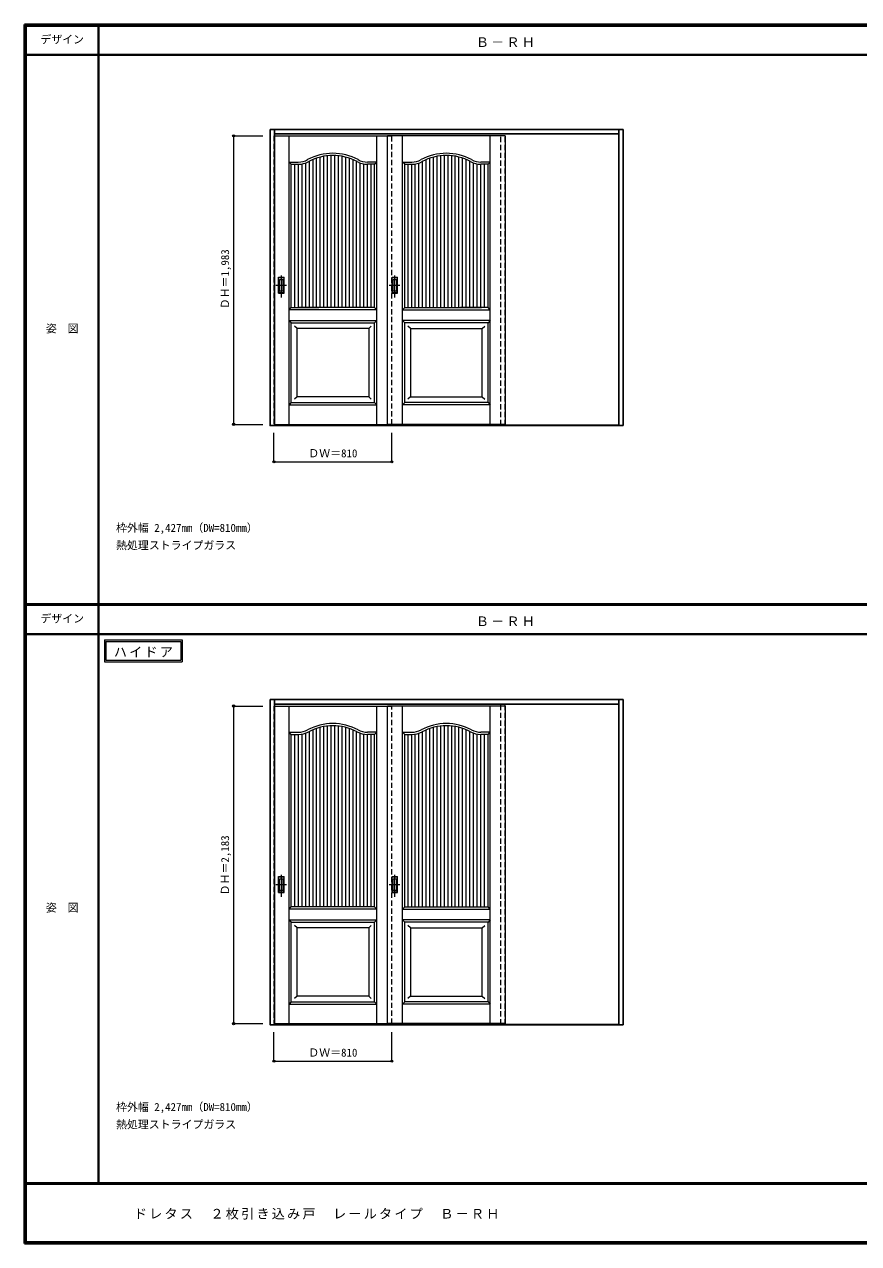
# Model space of a CAD drawing. Units: millimetres, scale not verified. Extents: x -6000 to 5700, y -4307 to 4175.
# Drawn here: x -6000 to -267, y -4205 to 4175 of the extents above; entities that cross this region are included whole.
import ezdxf
from ezdxf.enums import TextEntityAlignment as Align

# ---------------------------------------------------------------- set-up
doc = ezdxf.new("R2010")
doc.units = ezdxf.units.MM
doc.header["$LTSCALE"] = 30
doc.header["$PDMODE"] = 32
doc.header["$PDSIZE"] = 15
doc.linetypes.add('CHAIN1', pattern=[8, 5, -1, 1, -1])
doc.linetypes.add('DASHED1', pattern=[1.8, 1.2, -0.6])
for name, color, linetype, lineweight in [('0-2_扉', 7, 'Continuous', 18), ('0-4_枠', 3, 'Continuous', 25), ('0-6_引手', 7, 'Continuous', 18), ('0-A_文字', 7, 'Continuous', 18), ('0-B_寸法', 4, 'Continuous', 9), ('0-C_ハッチ', 4, 'Continuous', 9), ('F-1_枠', 6, 'Continuous', 40), ('F-A_文字', 7, 'Continuous', 18)]:
    doc.layers.add(name, color=color, linetype=linetype, lineweight=lineweight)
doc.styles.add('ＭＳ ゴシック', font='')
doc.styles.get('ＭＳ ゴシック').set_extended_font_data('MS Gothic')

msp = doc.modelspace()

# ---------------------------------------------------------------- linework, layer by layer
at = {"layer": '0-2_扉', "color": 4, "linetype": 'DASHED1', "lineweight": 9}
for p, q in [((-4285, 3409), (-4285, 1426)), ((-4282, 3409), (-4285, 3409)), ((-3475, 1426), (-3475, 3409)), ((-2725, 1421), (-2725, 3423)), ((-2695, 1421), (-2695, 3423)), ((-4282, 1426), (-4285, 1426)), ((-2725, -2698.25), (-2725, -496.25)), ((-2695, -2698.25), (-2695, -496.25)), ((-4285, -510.25), (-4285, -2693.25)), ((-4282, -510.25), (-4285, -510.25)), ((-3475, -2693.25), (-3475, -510.25)), ((-4282, -2693.25), (-4285, -2693.25))]:
    msp.add_line(p, q, dxfattribs=at)
at = {"layer": '0-2_扉'}
for p, q in [((-4282, 3409), (-3475, 3409)), ((-4181.5, 1426), (-4181.5, 3409)), ((-3578.5, 1426), (-3578.5, 3409)), ((-3505, 3409), (-3475, 3409)), ((-3505, 1426), (-3505, 3409)), ((-2695, 3409), (-3505, 3409)), ((-3401.5, 1426), (-3401.5, 3409)), ((-2798.5, 1426), (-2798.5, 3409)), ((-4166.5, 3214), (-4181.5, 3229)), ((-4181.5, 3229), (-4117.49, 3229)), ((-4166.5, 2360.24), (-4166.5, 3214)), ((-4166.5, 3214), (-4117.49, 3214)), ((-3578.5, 3229), (-3642.51, 3229)), ((-3593.5, 3214), (-3642.51, 3214)), ((-3593.5, 3214), (-3578.5, 3229)), ((-3593.5, 2229), (-3593.5, 3214)), ((-3386.5, 3214), (-3401.5, 3229)), ((-3401.5, 3229), (-3337.49, 3229)), ((-3386.5, 2229), (-3386.5, 3214)), ((-3386.5, 3214), (-3337.49, 3214)), ((-2798.5, 3229), (-2862.51, 3229)), ((-2813.5, 3214), (-2862.51, 3214)), ((-2813.5, 3214), (-2798.5, 3229)), ((-2813.5, 2360.24), (-2813.5, 3214)), ((-4166.31, 3091), (-4166.5, 3091)), ((-2813.69, 3091), (-2813.5, 3091)), ((-4166.5, 2229), (-4166.5, 2371.05)), ((-2813.5, 2229), (-2813.5, 2371.05)), ((-4181.5, 2214), (-4166.5, 2229)), ((-3578.5, 2214), (-4181.5, 2214)), ((-4166.5, 2229), (-3977.5, 2229)), ((-3593.5, 2229), (-4121.5, 2229)), ((-3593.5, 2229), (-3578.5, 2214)), ((-3386.5, 2229), (-3401.5, 2214)), ((-3401.5, 2214), (-2798.5, 2214)), ((-3386.5, 2229), (-2858.5, 2229)), ((-2813.5, 2229), (-3002.5, 2229)), ((-2798.5, 2214), (-2813.5, 2229)), ((-4181.5, 2139), (-4166.5, 2124)), ((-4181.5, 2139), (-3578.5, 2139)), ((-4166.5, 1576), (-4166.5, 2124)), ((-4166.5, 2124), (-3593.5, 2124)), ((-4126.46, 2084), (-4144.14, 2101.68)), ((-3633.5, 2084), (-3615.82, 2101.68)), ((-3593.5, 2124), (-3578.5, 2139)), ((-3593.5, 1576), (-3593.5, 2124)), ((-3386.5, 2124), (-3401.5, 2139)), ((-2798.5, 2139), (-3401.5, 2139)), ((-3386.5, 1576), (-3386.5, 2124)), ((-2813.5, 2124), (-3386.5, 2124)), ((-3346.5, 2084), (-3364.18, 2101.68)), ((-2853.54, 2084), (-2835.86, 2101.68)), ((-2798.5, 2139), (-2813.5, 2124)), ((-2813.5, 1576), (-2813.5, 2124)), ((-4126.5, 1616), (-4126.5, 2084)), ((-3633.5, 2084), (-4126.5, 2084)), ((-3633.5, 2084), (-3633.5, 1616)), ((-3346.5, 2084), (-3346.5, 1616)), ((-3346.5, 2084), (-2853.5, 2084)), ((-2853.5, 1616), (-2853.5, 2084)), ((-4126.5, 1616), (-4144.18, 1598.32)), ((-4126.5, 1616), (-4126.5, 1617.43)), ((-3633.5, 1616), (-4126.5, 1616)), ((-3633.5, 1616), (-3615.82, 1598.32)), ((-3346.5, 1616), (-3364.18, 1598.32)), ((-3346.5, 1616), (-2853.5, 1616)), ((-2853.5, 1616), (-2853.5, 1617.43)), ((-2853.5, 1616), (-2835.82, 1598.32)), ((-4166.5, 1576), (-4181.5, 1561)), ((-4181.5, 1561), (-3578.5, 1561)), ((-4166.5, 1576), (-3593.5, 1576)), ((-3593.5, 1576), (-3578.5, 1561)), ((-3386.5, 1576), (-3401.5, 1561)), ((-2798.5, 1561), (-3401.5, 1561)), ((-2813.5, 1576), (-3386.5, 1576)), ((-2813.5, 1576), (-2798.5, 1561)), ((-4282, 1426), (-3475, 1426)), ((-3505, 1426), (-3475, 1426)), ((-4282, -510.25), (-3475, -510.25)), ((-4181.5, -2693.25), (-4181.5, -510.25)), ((-3578.5, -2693.25), (-3578.5, -510.25)), ((-3505, -510.25), (-3475, -510.25)), ((-3505, -2693.25), (-3505, -510.25)), ((-2695, -510.25), (-3505, -510.25)), ((-3401.5, -2693.25), (-3401.5, -510.25)), ((-2798.5, -2693.25), (-2798.5, -510.25)), ((-4166.5, -705.25), (-4181.5, -690.25)), ((-4181.5, -690.25), (-4117.49, -690.25)), ((-4166.5, -705.25), (-4117.49, -705.25)), ((-4166.5, -1890.25), (-4166.5, -705.25)), ((-3578.5, -690.25), (-3642.51, -690.25)), ((-3593.5, -705.25), (-3642.51, -705.25)), ((-3593.5, -705.25), (-3578.5, -690.25)), ((-3593.5, -1890.25), (-3593.5, -705.25)), ((-3386.5, -705.25), (-3401.5, -690.25)), ((-3401.5, -690.25), (-3337.49, -690.25)), ((-3386.5, -705.25), (-3337.49, -705.25)), ((-3386.5, -1890.25), (-3386.5, -705.25)), ((-2798.5, -690.25), (-2862.51, -690.25)), ((-2813.5, -705.25), (-2862.51, -705.25)), ((-2813.5, -705.25), (-2798.5, -690.25)), ((-2813.5, -1890.25), (-2813.5, -705.25)), ((-4166.31, -828.25), (-4166.5, -828.25)), ((-2813.69, -828.25), (-2813.5, -828.25)), ((-4181.5, -1905.25), (-4166.5, -1890.25)), ((-3578.5, -1905.25), (-4181.5, -1905.25)), ((-3593.5, -1890.25), (-4166.5, -1890.25)), ((-3593.5, -1890.25), (-3578.5, -1905.25)), ((-3386.5, -1890.25), (-3401.5, -1905.25)), ((-3401.5, -1905.25), (-2798.5, -1905.25)), ((-3386.5, -1890.25), (-2813.5, -1890.25)), ((-2798.5, -1905.25), (-2813.5, -1890.25)), ((-4181.5, -1980.25), (-4166.5, -1995.25)), ((-4181.5, -1980.25), (-3578.5, -1980.25)), ((-4166.5, -2543.25), (-4166.5, -1995.25)), ((-4166.5, -1995.25), (-3593.5, -1995.25)), ((-3593.5, -1995.25), (-3578.5, -1980.25)), ((-3593.5, -2543.25), (-3593.5, -1995.25)), ((-3386.5, -1995.25), (-3401.5, -1980.25)), ((-2798.5, -1980.25), (-3401.5, -1980.25)), ((-3386.5, -2543.25), (-3386.5, -1995.25)), ((-2813.5, -1995.25), (-3386.5, -1995.25)), ((-2798.5, -1980.25), (-2813.5, -1995.25)), ((-2813.5, -2543.25), (-2813.5, -1995.25)), ((-4126.46, -2035.25), (-4144.14, -2017.57)), ((-4126.5, -2503.25), (-4126.5, -2035.25)), ((-3633.5, -2035.25), (-4126.5, -2035.25)), ((-3633.5, -2035.25), (-3615.82, -2017.57)), ((-3633.5, -2035.25), (-3633.5, -2503.25)), ((-3346.5, -2035.25), (-3364.18, -2017.57)), ((-3346.5, -2035.25), (-3346.5, -2503.25)), ((-3346.5, -2035.25), (-2853.5, -2035.25)), ((-2853.54, -2035.25), (-2835.86, -2017.57)), ((-2853.5, -2503.25), (-2853.5, -2035.25)), ((-4126.5, -2503.25), (-4144.18, -2520.93)), ((-4126.5, -2503.25), (-4126.5, -2501.82)), ((-3633.5, -2503.25), (-4126.5, -2503.25)), ((-3633.5, -2503.25), (-3615.82, -2520.93)), ((-3346.5, -2503.25), (-3364.18, -2520.93)), ((-3346.5, -2503.25), (-2853.5, -2503.25)), ((-2853.5, -2503.25), (-2853.5, -2501.82)), ((-2853.5, -2503.25), (-2835.82, -2520.93)), ((-4166.5, -2543.25), (-4181.5, -2558.25)), ((-4181.5, -2558.25), (-3578.5, -2558.25)), ((-4166.5, -2543.25), (-3593.5, -2543.25)), ((-3593.5, -2543.25), (-3578.5, -2558.25)), ((-3386.5, -2543.25), (-3401.5, -2558.25)), ((-2798.5, -2558.25), (-3401.5, -2558.25)), ((-2813.5, -2543.25), (-3386.5, -2543.25)), ((-2813.5, -2543.25), (-2798.5, -2558.25)), ((-4282, -2693.25), (-3475, -2693.25)), ((-3505, -2693.25), (-3475, -2693.25))]:
    msp.add_line(p, q, dxfattribs=at)
at = {"layer": '0-2_扉', "color": 3, "lineweight": 25}
msp.add_line((-3505, 1418), (-3475, 1418), dxfattribs=at)
at = {"layer": '0-2_扉'}
for points in [[(-2695, 3409), (-2695, 1426), (-3505, 1426)], [(-2695, -510.25), (-2695, -2693.25), (-3505, -2693.25)]]:
    msp.add_lwpolyline(points, dxfattribs=at)
for centre, radius, start, end in [((-3880, 2924), 365, 61.6423, 118.3577), ((-3880, 2924), 350, 61.6423, 118.3577), ((-3100, 2924), 365, 61.6423, 118.3577), ((-3100, 2924), 350, 61.6423, 118.3577), ((-4117.49, 3364), 135, 270, 298.3577), ((-4117.49, 3364), 150, 270, 298.3577), ((-3642.51, 3364), 150, 241.6423, 270), ((-3642.51, 3364), 135, 241.6423, 270), ((-3337.49, 3364), 135, 270, 298.3577), ((-3337.49, 3364), 150, 270, 298.3577), ((-2862.51, 3364), 150, 241.6423, 270), ((-2862.51, 3364), 135, 241.6423, 270), ((-3880, -995.25), 365, 61.6423, 118.3577), ((-3880, -995.25), 350, 61.6423, 118.3577), ((-3100, -995.25), 365, 61.6423, 118.3577), ((-3100, -995.25), 350, 61.6423, 118.3577), ((-4117.49, -555.25), 135, 270, 298.3577), ((-4117.49, -555.25), 150, 270, 298.3577), ((-3642.51, -555.25), 150, 241.6423, 270), ((-3642.51, -555.25), 135, 241.6423, 270), ((-3337.49, -555.25), 135, 270, 298.3577), ((-3337.49, -555.25), 150, 270, 298.3577), ((-2862.51, -555.25), 150, 241.6423, 270), ((-2862.51, -555.25), 135, 241.6423, 270)]:
    msp.add_arc(centre, radius, start, end, dxfattribs=at)
at = {"layer": '0-4_枠'}
for p, q in [((-4312, 3453), (-1885, 3453)), ((-4282, 1418), (-4282, 3453)), ((-1915, 1418), (-1915, 3453)), ((-1885, 1418), (-1885, 3453)), ((-4282, 3423), (-1915, 3423)), ((-1915, 1421), (-4282, 1421)), ((-1915, 1418), (-4282, 1418)), ((-1885, 1418), (-1915, 1418)), ((-4312, -466.25), (-1885, -466.25)), ((-4282, -2701.25), (-4282, -466.25)), ((-4282, -496.25), (-1915, -496.25)), ((-1915, -2701.25), (-1915, -466.25)), ((-1885, -2701.25), (-1885, -466.25)), ((-1915, -2698.25), (-4282, -2698.25)), ((-1915, -2701.25), (-4282, -2701.25)), ((-3505, -2701.25), (-3475, -2701.25)), ((-1885, -2701.25), (-1915, -2701.25))]:
    msp.add_line(p, q, dxfattribs=at)
for points in [[(-4282, 1418), (-4312, 1418), (-4312, 3453)], [(-4282, -2701.25), (-4312, -2701.25), (-4312, -466.25)]]:
    msp.add_lwpolyline(points, dxfattribs=at)
at = {"layer": '0-6_引手'}
for p, q in [((-4253, 2438.5), (-4215, 2438.5)), ((-4253, 2328.5), (-4253, 2438.5)), ((-4215, 2328.5), (-4215, 2438.5)), ((-3473, 2438.5), (-3435, 2438.5)), ((-3473, 2328.5), (-3473, 2438.5)), ((-3435, 2328.5), (-3435, 2438.5)), ((-4246.5, 2422.5), (-4221.5, 2422.5)), ((-4246.5, 2344.5), (-4246.5, 2422.5)), ((-4221.5, 2344.5), (-4221.5, 2422.5)), ((-3466.5, 2422.5), (-3441.5, 2422.5)), ((-3466.5, 2344.5), (-3466.5, 2422.5)), ((-3441.5, 2344.5), (-3441.5, 2422.5)), ((-4253, 2328.5), (-4215, 2328.5)), ((-4246.5, 2344.5), (-4221.5, 2344.5)), ((-3473, 2328.5), (-3435, 2328.5)), ((-3466.5, 2344.5), (-3441.5, 2344.5)), ((-4253, -1680.75), (-4215, -1680.75)), ((-4253, -1790.75), (-4253, -1680.75)), ((-4246.5, -1696.75), (-4221.5, -1696.75)), ((-4246.5, -1774.75), (-4246.5, -1696.75)), ((-4221.5, -1774.75), (-4221.5, -1696.75)), ((-4215, -1790.75), (-4215, -1680.75)), ((-3473, -1680.75), (-3435, -1680.75)), ((-3473, -1790.75), (-3473, -1680.75)), ((-3466.5, -1696.75), (-3441.5, -1696.75)), ((-3466.5, -1774.75), (-3466.5, -1696.75)), ((-3441.5, -1774.75), (-3441.5, -1696.75)), ((-3435, -1790.75), (-3435, -1680.75)), ((-4253, -1790.75), (-4215, -1790.75)), ((-4246.5, -1774.75), (-4221.5, -1774.75)), ((-3473, -1790.75), (-3435, -1790.75)), ((-3466.5, -1774.75), (-3441.5, -1774.75))]:
    msp.add_line(p, q, dxfattribs=at)
at = {"layer": '0-6_引手', "linetype": 'CHAIN1'}
for p, q in [((-4234, 2298.27), (-4234, 2469.12)), ((-3454, 2298.27), (-3454, 2469.12)), ((-4272.07, 2383.5), (-4199.56, 2383.5)), ((-3492.07, 2383.5), (-3419.56, 2383.5)), ((-4234, -1820.98), (-4234, -1650.13)), ((-3454, -1820.98), (-3454, -1650.13)), ((-4272.07, -1735.75), (-4199.56, -1735.75)), ((-3492.07, -1735.75), (-3419.56, -1735.75))]:
    msp.add_line(p, q, dxfattribs=at)
at = {"layer": '0-6_引手', "linetype": 'DASHED1'}
for p, q in [((-4218, 2332.5), (-4218, 2434.5)), ((-3438, 2332.5), (-3438, 2434.5)), ((-4250, 2332.5), (-4218, 2332.5)), ((-3470, 2332.5), (-3438, 2332.5)), ((-4218, -1786.75), (-4218, -1684.75)), ((-3438, -1786.75), (-3438, -1684.75)), ((-4250, -1786.75), (-4218, -1786.75)), ((-3470, -1786.75), (-3438, -1786.75))]:
    msp.add_line(p, q, dxfattribs=at)
for points in [[(-4250, 2332.5), (-4250, 2434.5), (-4218, 2434.5)], [(-3470, 2332.5), (-3470, 2434.5), (-3438, 2434.5)], [(-4250, -1786.75), (-4250, -1684.75), (-4218, -1684.75)], [(-3470, -1786.75), (-3470, -1684.75), (-3438, -1684.75)]]:
    msp.add_lwpolyline(points, dxfattribs=at)
at = {"layer": '0-A_文字'}
for p, q in [((-5450, -55.5), (-5450, -205.5)), ((-5440, -65.5), (-4925.67, -65.5)), ((-4925.67, -65.5), (-4925.67, -195.5)), ((-5450, -205.5), (-4915.67, -205.5))]:
    msp.add_line(p, q, dxfattribs=at)
for points in [[(-5450, -55.5), (-4915.67, -55.5), (-4915.67, -205.5)], [(-5440, -65.5), (-5440, -195.5), (-4925.67, -195.5)]]:
    msp.add_lwpolyline(points, dxfattribs=at)
at = {"layer": '0-B_寸法'}
for p, q in [((-4562, 3409), (-4362, 3409)), ((-4562, 3409), (-4562, 1426)), ((-4562, 1426), (-4362, 1426)), ((-4285, 1168), (-4285, 1368)), ((-3475, 1168), (-3475, 1368)), ((-4285, 1168), (-3475, 1168)), ((-4562, -510.25), (-4362, -510.25)), ((-4562, -510.25), (-4562, -2693.25)), ((-4562, -2693.25), (-4362, -2693.25)), ((-4285, -2951.25), (-4285, -2751.25)), ((-3475, -2951.25), (-3475, -2751.25)), ((-4285, -2951.25), (-3475, -2951.25))]:
    msp.add_line(p, q, dxfattribs=at)
at = {"layer": '0-B_寸法', "color": 7}
for p in [(-4562, 3409), (-4562, 1426), (-4285, 1168), (-3475, 1168), (-4562, -510.25), (-4562, -2693.25), (-4285, -2951.25), (-3475, -2951.25)]:
    msp.add_point(p, dxfattribs=at)
at = {"layer": '0-C_ハッチ'}
for p, q in [((-3941.5, 2229), (-3941.5, 3268.56)), ((-3916.5, 2229), (-3916.5, 3272.09)), ((-3891.5, 2229), (-3891.5, 3273.81)), ((-3866.5, 2229), (-3866.5, 3273.74)), ((-3841.5, 2229), (-3841.5, 3271.88)), ((-3138.5, 2229), (-3138.5, 3271.88)), ((-3113.5, 2229), (-3113.5, 3273.74)), ((-3088.5, 2229), (-3088.5, 3273.81)), ((-3063.5, 2229), (-3063.5, 3272.09)), ((-3038.5, 2229), (-3038.5, 3268.56)), ((-4141.5, 2229), (-4141.5, 3214)), ((-4116.5, 2229), (-4116.5, 3215.25)), ((-4091.5, 2229), (-4091.5, 3216.27)), ((-4066.5, 2229), (-4066.5, 3222.93)), ((-4041.5, 2229), (-4041.5, 3234.52)), ((-4016.5, 2229), (-4016.5, 3246.29)), ((-3991.5, 2229), (-3991.5, 3255.77)), ((-3966.5, 2229), (-3966.5, 3263.15)), ((-3816.5, 2229), (-3816.5, 3268.19)), ((-3791.5, 2229), (-3791.5, 3262.63)), ((-3766.5, 2229), (-3766.5, 3255.09)), ((-3741.5, 2229), (-3741.5, 3245.43)), ((-3716.5, 2229), (-3716.5, 3233.47)), ((-3691.5, 2229), (-3691.5, 3222.23)), ((-3666.5, 2229), (-3666.5, 3215.93)), ((-3641.5, 2229), (-3641.5, 3214)), ((-3616.5, 2229), (-3616.5, 3214.25)), ((-3363.5, 2229), (-3363.5, 3214.25)), ((-3338.5, 2229), (-3338.5, 3214)), ((-3313.5, 2229), (-3313.5, 3215.93)), ((-3288.5, 2229), (-3288.5, 3222.23)), ((-3263.5, 2229), (-3263.5, 3233.47)), ((-3238.5, 2229), (-3238.5, 3245.43)), ((-3213.5, 2229), (-3213.5, 3255.09)), ((-3188.5, 2229), (-3188.5, 3262.63)), ((-3163.5, 2229), (-3163.5, 3268.19)), ((-3013.5, 2229), (-3013.5, 3263.15)), ((-2988.5, 2229), (-2988.5, 3255.77)), ((-2963.5, 2229), (-2963.5, 3246.29)), ((-2938.5, 2229), (-2938.5, 3234.52)), ((-2913.5, 2229), (-2913.5, 3222.93)), ((-2888.5, 2229), (-2888.5, 3216.27)), ((-2863.5, 2229), (-2863.5, 3215.25)), ((-2838.5, 2229), (-2838.5, 3214)), ((-3991.5, -1890.25), (-3991.5, -663.48)), ((-3966.5, -1890.25), (-3966.5, -656.1)), ((-3941.5, -1890.25), (-3941.5, -650.69)), ((-3916.5, -1890.25), (-3916.5, -647.16)), ((-3891.5, -1890.25), (-3891.5, -645.44)), ((-3866.5, -1890.25), (-3866.5, -645.51)), ((-3841.5, -1890.25), (-3841.5, -647.37)), ((-3816.5, -1890.25), (-3816.5, -651.06)), ((-3791.5, -1890.25), (-3791.5, -656.62)), ((-3766.5, -1890.25), (-3766.5, -664.16)), ((-3213.5, -1890.25), (-3213.5, -664.16)), ((-3188.5, -1890.25), (-3188.5, -656.62)), ((-3163.5, -1890.25), (-3163.5, -651.06)), ((-3138.5, -1890.25), (-3138.5, -647.37)), ((-3113.5, -1890.25), (-3113.5, -645.51)), ((-3088.5, -1890.25), (-3088.5, -645.44)), ((-3063.5, -1890.25), (-3063.5, -647.16)), ((-3038.5, -1890.25), (-3038.5, -650.69)), ((-3013.5, -1890.25), (-3013.5, -656.1)), ((-2988.5, -1890.25), (-2988.5, -663.48)), ((-4141.5, -1890.25), (-4141.5, -705.25)), ((-4116.5, -1890.25), (-4116.5, -704)), ((-4091.5, -1890.25), (-4091.5, -702.98)), ((-4066.5, -1890.25), (-4066.5, -696.32)), ((-4041.5, -1890.25), (-4041.5, -684.74)), ((-4016.5, -1890.25), (-4016.5, -672.96)), ((-3741.5, -1890.25), (-3741.5, -673.82)), ((-3716.5, -1890.25), (-3716.5, -685.78)), ((-3691.5, -1890.25), (-3691.5, -697.02)), ((-3666.5, -1890.25), (-3666.5, -703.32)), ((-3641.5, -1890.25), (-3641.5, -705.25)), ((-3616.5, -1890.25), (-3616.5, -705)), ((-3363.5, -1890.25), (-3363.5, -705)), ((-3338.5, -1890.25), (-3338.5, -705.25)), ((-3313.5, -1890.25), (-3313.5, -703.32)), ((-3288.5, -1890.25), (-3288.5, -697.02)), ((-3263.5, -1890.25), (-3263.5, -685.78)), ((-3238.5, -1890.25), (-3238.5, -673.82)), ((-2963.5, -1890.25), (-2963.5, -672.96)), ((-2938.5, -1890.25), (-2938.5, -684.74)), ((-2913.5, -1890.25), (-2913.5, -696.32)), ((-2888.5, -1890.25), (-2888.5, -702.98)), ((-2863.5, -1890.25), (-2863.5, -704)), ((-2838.5, -1890.25), (-2838.5, -705.25))]:
    msp.add_line(p, q, dxfattribs=at)
at = {"layer": 'F-1_枠'}
for p, q in [((-6000, 4175), (5700, 4175)), ((-6000, 4175), (-6000, -4205)), ((-6000, 4170), (5700, 4170)), ((-6000, 4165), (5700, 4165)), ((-5995, 4175), (-5995, -4205)), ((-5990, 4175), (-5990, -4205)), ((-5490, 4175), (-5490, -3790)), ((-6000, 3965), (5700, 3965)), ((-6000, 190.5), (5700, 190.5)), ((-6000, 187.5), (5700, 187.5)), ((-6000, 184.5), (5700, 184.5)), ((-6000, -15.5), (5700, -15.5)), ((5700, -3790), (-6000, -3790)), ((5700, -3795), (-6000, -3795)), ((5700, -4195), (-6000, -4195)), ((5700, -4200), (-6000, -4200)), ((5700, -4205), (-6000, -4205))]:
    msp.add_line(p, q, dxfattribs=at)

# ---------------------------------------------------------------- texts
at = {"layer": '0-A_文字', "style": 'ＭＳ ゴシック'}
for s, p in [('枠外幅 2,427mm（DW=810mm）', (-5370, 670.5)), ('熱処理ストライプガラス', (-5370, 550.5)), ('枠外幅 2,427mm（DW=810mm）', (-5370, -3310)), ('熱処理ストライプガラス', (-5370, -3430))]:
    msp.add_text(s, height=54.99, dxfattribs=at).set_placement(p, align=Align.BOTTOM_LEFT)
at = {"layer": '0-A_文字', "char_height": 65.98, "attachment_point": 7, "style": 'ＭＳ ゴシック'}
for s, insert in [('\\T1.17;Ｂ－ＲＨ', (-2897.5, 4020)), ('\\T1.17;Ｂ－ＲＨ', (-2897.5, 39.5)), ('\\T1.17;ハイドア', (-5385.34, -175.5))]:
    msp.add_mtext(s, dxfattribs=dict(at, insert=insert))
at = {"layer": '0-B_寸法', "color": 7, "style": 'ＭＳ ゴシック'}
for s, p in [('ＤＨ＝1,983', (-4577, 2217.25)), ('ＤＨ＝2,183', (-4577, -1811.25))]:
    msp.add_text(s, height=54.99, rotation=90, dxfattribs=at).set_placement(p, align=Align.BOTTOM_LEFT)
for p in [(-4048.75, 1183), (-4048.75, -2936.25)]:
    msp.add_text('ＤＷ＝810', height=54.99, dxfattribs=at).set_placement(p, align=Align.BOTTOM_LEFT)
at = {"layer": 'F-A_文字', "style": 'ＭＳ ゴシック'}
for s, p in [('デザイン', (-5890, 4027.5)), ('姿\u3000図', (-5852.5, 2040.25)), ('デザイン', (-5890, 47)), ('姿\u3000図', (-5852.5, -1940.25))]:
    msp.add_text(s, height=54.99, dxfattribs=at).set_placement(p, align=Align.BOTTOM_LEFT)
at = {"layer": 'F-A_文字', "insert": (-5247.55, -4040), "char_height": 65.98, "attachment_point": 7, "style": 'ＭＳ ゴシック'}
msp.add_mtext('\\T1.17;ドレタス\u3000２枚引き込み戸\u3000レールタイプ\u3000Ｂ－ＲＨ', dxfattribs=at)

doc.saveas('drawing.dxf')
